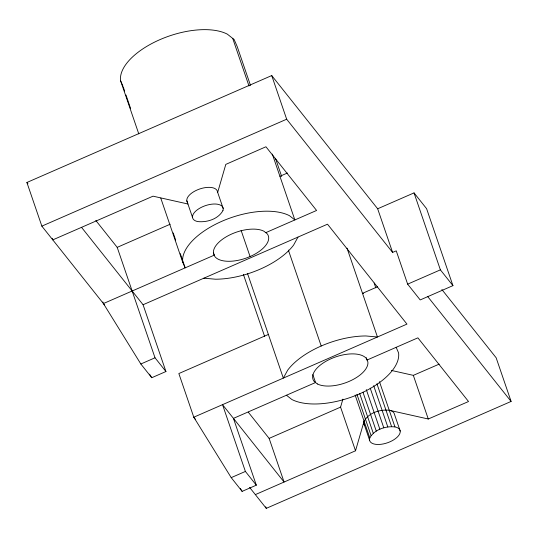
<?xml version="1.0" encoding="UTF-8"?>
<svg xmlns="http://www.w3.org/2000/svg" width="538" height="538" viewBox="0 0 538 538"><rect width="100%" height="100%" fill="white"/><g stroke="black" fill="none" stroke-linecap="round" stroke-linejoin="round"><path stroke-width="0.81" d="M217.688 192.348L225.799 164.393L265.94 146.766L316.586 210.459L265.765 232.658M255.348 494.617L355.524 450.783L340.574 407.131L342.894 399.142M355.524 450.783L364.091 421.234C368.826 412.713 379.976 409.277 389.243 410.252L428.275 419.008L468.531 401.523L417.885 337.837L367.057 360.03L366.243 357.649M297.998 237.083L293.593 245.093A60.955 29.274 -18.9 0 1 215.462 279.215L203.868 278.186M369.794 437.892C374.529 429.364 385.679 425.928 394.946 426.903A16.019 7.693 -18.9 0 1 389.882 441.846A16.019 7.693 -18.9 0 1 369.794 437.892L355.127 395.04M104.453 304.864L41.85 226.135L26.9 182.483L271.724 75.562L377.663 208.778L392.605 252.43L396.244 250.843L407.649 284.151L420.205 299.935L452.942 285.638L426.594 208.677L414.038 192.886L377.663 208.778M41.85 226.135L286.667 119.214L392.605 252.43M95.804 220.446L117.203 247.352L170.21 224.205M279.921 176.289L287.413 173.021M102.872 301.973L103.417 303.56L214.265 255.146L213.445 252.773M81.527 227.345L143.074 304.743L327.507 224.191L406.963 324.105L193.788 417.206L178.845 373.547L268.381 334.448M140.835 363.991L155.018 357.797L165.939 371.529L151.75 377.723L140.835 363.991L103.417 303.56M377.636 286.727L362.504 293.338L363.641 293.439M407.649 284.151L440.387 269.854L452.942 285.638M248.253 412.142L269.128 438.389L340.574 407.131M231.206 477.636L245.395 471.443L256.317 485.175L242.127 491.369L231.206 477.636L193.788 417.206L195.348 419.169M249.605 487.394L266.276 508.356L511.1 401.435L496.15 357.777L441.88 289.531M391.375 370.426L413.332 375.356L439.156 364.139M188.011 204.016L153.041 196.168L52.771 239.881L52.233 238.294M286.458 395.235L291.838 399.485A60.955 29.274 -18.9 0 0 359.337 393.95A60.955 29.274 -18.9 0 0 398.571 352.874L396.163 347.319M427.602 296.438L511.1 401.435M26.9 182.483L27.942 183.788M240.365 488.524L242.127 491.369M149.551 374.166L151.75 377.723M250.486 85.387L237.191 46.55L234.138 39.523L227.325 34.143A60.955 29.274 -18.9 0 0 159.826 39.684A60.955 29.274 -18.9 0 0 120.593 80.761L123 86.309M160.761 198.092L182.752 262.309L185.159 267.857L180.27 253.573M414.038 192.886L440.387 269.854M413.332 375.356L428.275 419.008M374.159 283.062L375.786 287.817M347.037 248.166L377.447 336.996L365.86 335.961A60.955 29.274 -18.9 0 0 287.729 370.09L283.324 378.1L247.487 273.425M400.198 431.052L394.495 414.401A16.019 7.693 -18.9 0 0 389.243 410.252M379.458 381.677L394.946 426.903M271.724 75.562L286.667 119.214M376.93 383.762L391.597 426.607M373.668 385.659L387.797 426.923M370.211 388.147L383.796 427.824M366.284 389.573L379.868 429.25M362.968 392.222L376.277 431.106M359.693 393.587L373.278 433.265M356.936 394.32L371.065 435.578M275.449 158.293L281.69 176.518M232.705 38.393L248.986 85.945M272.322 154.097L294.864 219.948L289.478 215.691A60.955 29.274 -18.9 0 0 221.986 221.232A60.955 29.274 -18.9 0 0 182.752 262.309M363.849 423.386L369.552 440.044M288.368 250.076L321.206 346.008M312.84 374.589L315.557 382.525L233.445 418.382L256.317 485.175M241.111 230.385L250.069 256.545A28.85 13.854 -18.9 0 1 214.904 256.626L213.458 253.297A28.85 13.854 -18.9 0 1 232.026 233.862A28.85 13.854 -18.9 0 1 263.97 231.239L267.198 233.788A28.85 13.854 -18.9 0 1 250.069 256.545M223.169 208.448L217.473 191.79A16.019 7.693 -18.9 0 0 199.732 188.979A16.019 7.693 -18.9 0 0 187.251 202.059M243.418 274.474L264.582 336.29M269.128 438.389L284.077 482.048L222.53 404.657L245.395 471.443M186.827 200.782L192.53 217.433M123.276 87.102L124.628 91.063M125.986 95.024L130.599 108.501M173.202 232.934L175.65 240.076M120.593 80.761L138.777 133.875M265.732 506.769L266.276 508.356M143.074 304.743L165.939 371.529M117.203 247.352L155.018 357.797M364.656 425.235A16.019 7.693 -18.9 0 1 364.091 421.234M222.927 210.6C218.193 219.121 207.049 222.557 197.782 221.582A16.019 7.693 -18.9 0 1 202.839 206.639A16.019 7.693 -18.9 0 1 222.927 210.6M317.353 383.944L314.125 381.395A28.85 13.854 -18.9 0 1 331.253 358.631A28.85 13.854 -18.9 0 1 366.418 358.557L367.864 361.886A28.85 13.854 -18.9 0 1 349.296 381.321A28.85 13.854 -18.9 0 1 317.353 383.944"/></g></svg>
